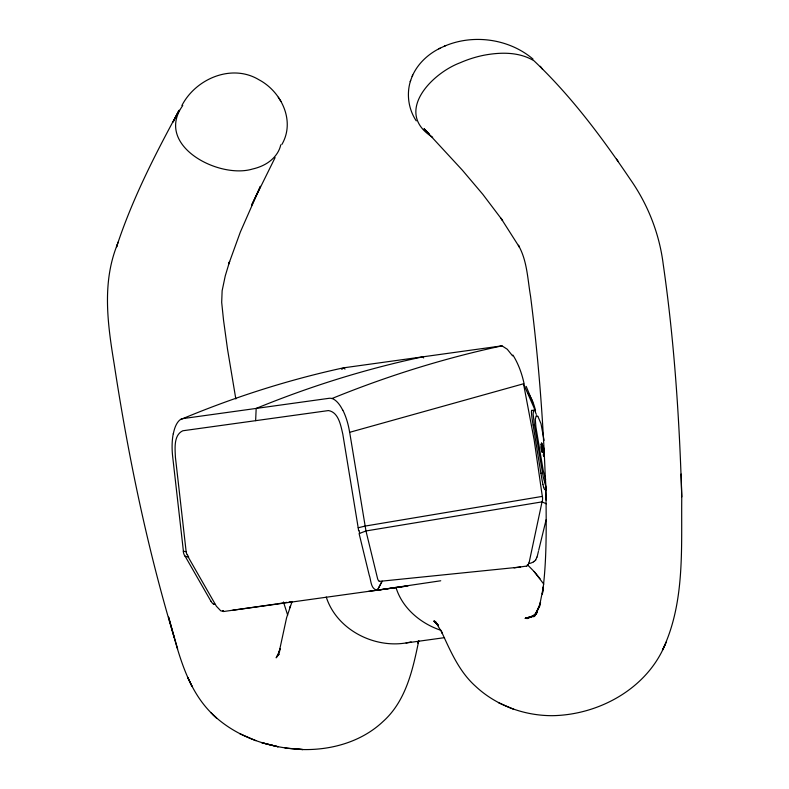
<?xml version="1.0" encoding="UTF-8"?>
<svg xmlns="http://www.w3.org/2000/svg" width="789" height="789" viewBox="0 0 789 789"><rect width="100%" height="100%" fill="white"/><g stroke="black" fill="none" stroke-linecap="round" stroke-linejoin="round"><path stroke-width="1.18" d="M544.015 455.884L544.006 455.697A4.754 1.036 79.7 0 0 544.183 452.639M543.384 454.72L543.562 454.247L543.601 455.292M543.236 447.245L541.471 443.487L541.293 447.245M543.424 455.075L543.463 454.326M255.636 420.665L256.178 408.416C309.988 386.354 365.8 368.917 422.707 356.855L423.634 357.94M541.441 448.073L541.422 448.586M541.067 444.641L541.116 444.138M541.254 447.353L541.274 448.468A4.862 1.055 79.7 0 0 541.402 449.306L541.491 449.819A8.137 1.765 79.7 0 1 541.56 450.253L541.737 450.47A8.896 1.933 79.7 0 0 541.826 450.992L542.171 451.752M529.488 560.861L542.033 501.883L546.313 503.796M529.419 561.166L528.916 563.099M410.655 80.419C406.256 93.773 408.406 109.207 416.267 120.885M538.69 550.298L546.116 519.754M538.414 551.432L537.053 557.172M418.762 640.707C412.815 669.605 406.079 700.967 383.01 721.55C361.717 741.66 331.735 750.171 302.907 749.55C270.893 748.268 238.199 737.873 214.312 715.919C186.549 690.405 178.275 651.901 168.58 617.106L177.643 649.041M280.756 144.841C279.178 152.287 274.049 158.55 267.806 162.702A92.283 55.378 33.6 0 1 252.47 169.043C218.76 179.231 154.052 145.432 182.772 105.529M543.976 452.156L543.897 449.592M292.108 601.494L286.585 617.777L279.188 651.921L280.184 648.588L277.876 655.146L279.631 651.517L276.15 657.829L278.852 654.347M289.583 608.023L290.125 606.287M118.143 242.105L116.466 247.174C132.108 199.311 155.147 154.299 179.192 110.194L173.126 121.989L178.225 111.89M117.295 244.62C101.781 283.113 107.728 324.703 114.237 364.39C128.331 456.683 147.336 548.286 174.28 637.719M544.341 452.511L544.351 451.436A4.912 1.065 79.7 0 0 544.203 450.499L544.183 450.43M418.634 640.786L417.805 643.094L418.555 641.062M666.527 641.753L662.444 650.126C685.207 602.717 681.144 548.039 681.765 496.892L681.745 496.34C679.418 418.762 674.319 341.085 663.214 264.226C659.357 233.544 647.838 204.292 630.066 179.034C601.682 136.98 570.851 95.686 533.956 60.763C518.945 51.689 500.295 52.113 483.608 55.299A92.283 72.036 -24.3 0 0 460.125 62.775C431.188 73.624 393.514 112.906 432.668 137.286M412.164 76.425C417.46 63.909 428.042 54.076 440.134 48.168M410.201 81.622L412.677 75.073M281.89 144.446C295.579 121.003 281.308 91.583 258.979 79.778C231.858 63.307 195.721 78.693 181.894 105.509M664.999 644.86C646.546 688.866 598.683 715.002 552.172 715.682C524.123 715.672 496.025 705.484 475.481 686.193C459.129 671.587 450.47 651.043 441.455 631.585L442.422 633.409L435.38 621.564L438.191 625.638L434.492 621.012L438.082 625.036L433.733 621.012L437.284 623.902M275.105 157.593L251.504 205.396L260.439 186.303L240.32 232.084L228.78 263.94L229.619 261.425L225.24 275.963L222.133 290.766L221.689 302.384L223.534 320.176L227.518 349.182L235.832 398.978M543.463 455.559L543.789 456.19M542.408 452.541L542.477 451.762A16.53 3.59 79.7 0 0 542.27 450.539L542.23 450.292M526.411 566.088L514.063 567.873M535.8 613.891L533.561 616.436L537.171 611.574L533.68 616.83L539.854 605.577L535.711 614.325L540.554 602.352L539.696 605.133L543.434 586.602L542.349 594.087C546.688 562.705 546.304 530.889 546.047 499.279L546.057 499.832C544.094 431.77 539.193 363.739 530.543 296.191C527.575 279 527.239 260.715 518.383 245.221L519.31 247.026L500.946 218.208L502.613 220.506L482.769 194.281L462.324 170.138L424.048 128.706L429.216 133.854M341.775 369.41L343.422 367.852L501.991 345.848L507.248 349.231L512.584 355.869M278.842 654.308L277.215 656.034L278.773 654.673M535.751 613.852L534.173 615.469L535.987 613.881M537.033 612.935L532.486 616.475L535.06 614.71M543.946 455.322L543.69 456.2M535.741 614.207L530.425 617.432L535.208 614.858L526.944 618.606L534.242 615.598L531.175 616.87M534.242 561.364L533.492 561.807M543.315 455.657L543.72 455.361A4.409 0.957 79.7 0 0 543.769 452.334M444.335 46.226C473.163 33.74 509.063 38.691 533.068 59.136M438.783 48.81L445.706 45.575M536.175 416L535.297 419.304L535.909 427.066L543.187 470.343L545.603 479.534M534.212 615.598L525.227 618.339L535.08 615.775M535.336 410.763L523.521 383.779L349.675 432.313L365.968 530.958L377.458 578.12A7.032 5.947 -61.9 0 0 379.124 581.286M525.227 618.339L534.745 615.844M411.118 641.881C377.29 650.383 337.031 630.924 326.232 596.987M358.482 529.794L358.423 529.32A5.937 1.47 79.8 0 0 358.186 527.792L365.09 526.085L542.319 496.389L534.153 439.877L523.521 383.779M543.789 455.145L543.897 454.967A4.034 0.878 79.7 0 0 544.025 452.551M501.991 345.848C443.891 358.295 386.906 376.106 331.903 398.553A30.722 13.995 82.1 0 0 329.319 398.277L183.028 418.584A30.722 13.995 82.1 0 0 180.612 419.541C233.149 397.459 287.719 379.963 343.422 367.852L345.01 369.074M531.924 410.379L534.764 410.576L536.303 414.363M534.429 424.798L542.536 472.927L540.879 473.262L533.147 425.054L534.429 424.798L533.117 414.067L533.611 410.043M543.789 487.641L544.025 488.312A10.553 1.41 82.1 0 0 544.785 489.555L546.382 489.229M546.452 489.821L544.785 489.555M440.735 580.773L377.467 590.162L382.201 581.099L520.553 567.015M542.033 501.883L365.968 530.958L359.103 533.591L369.222 575.132C371.146 579.945 370.445 589.294 377.379 590.172L382.132 581.108L379.963 581.325A2.318 1.963 -61.9 0 1 379.282 581.099M286.92 602.332L277.136 603.881M289.09 601.977L291.259 601.632M276.051 604.049L223.672 611.505L220.752 610.814L216.403 606.248L188.354 557.281L185.04 556.058L210.939 601.228M232.647 610.262L405.931 586.158M406.069 642.986L444.532 637.65M368.463 591.415L407.992 585.951M215.052 604.295L214.5 604.285A2.318 1.963 46.1 0 1 213.72 604.068M542.309 452.541L541.737 451.229A4.024 0.878 79.7 0 1 541.609 450.549M296.062 748.968L302.907 749.55L284.977 748.002M187.032 554.588L186.49 553.178A5.957 3.817 79.2 0 1 186.145 551.659L183.423 551.294L172.702 456.87A41.334 18.828 82.1 0 1 173.255 433.654M536.342 415.99L537.674 416.227M441.14 630.391C420.823 623.675 402.232 608.299 395.94 587.322M513.738 709.341L498.411 702.654M239.698 733.652L255.843 740.664M537.861 416.296L541.017 423.752L544.065 440.42M424.226 129.652L426.849 131.615M527.318 564.618L534.173 571.601L543.799 584.136M213.04 714.696L216.64 718.138L210.781 712.516M541.619 447.284L541.649 443.576L543.079 447.432M534.173 571.601L540.051 578.672M540.357 66.276L542.625 69.383M616.534 159.112L618.28 161.538M278.28 97.254L280.963 101.426M543.651 456.072L543.621 455.647M543.907 451.752L543.976 451.387A5.069 1.105 79.7 0 0 543.858 450.657L543.799 450.361M530.159 396.749L531.066 398.465M541.649 447.324L541.826 448.024A4.99 1.085 79.7 0 1 542.013 449.01L542.29 451.466M543.503 447.521L543.7 448.014M543.552 448.211L543.739 448.734M546.333 488.332L543.315 477.217A19.557 2.535 80 0 1 542.536 472.927M526.194 386.383L532.743 402.252M283.448 601.968L287.679 615.154M543.759 448.191L543.858 448.635A6.026 1.312 79.7 0 1 544.065 449.74L544.094 449.908A6.766 1.47 79.7 0 0 544.163 450.292L544.173 450.361M543.414 447.383L541.57 442.777L541.185 447.185M543.276 448.221L543.789 451.15M358.186 527.742L342.791 434.049C340.779 425.636 338.659 412.233 328.451 410.566L182.801 430.774C173.452 435.153 175.059 448.616 175.414 457.235L186.145 551.659M543.769 448.852L543.789 448.961A10.799 2.347 79.7 0 1 543.868 449.414M543.187 449.848L543.049 449.109A7.545 1.637 79.7 0 1 542.881 448.063M541.964 449.562L541.885 449.109A19.745 4.29 79.7 0 1 541.787 448.497L541.727 448.122M543.226 450.105L543.443 451.347A17.131 3.728 79.7 0 0 543.513 451.722M542.053 450.095L542.221 451.052M541.688 450.164L541.441 448.704M543.749 450.036L543.67 449.602A5.661 1.233 79.7 0 0 543.522 448.803M543.532 450.499L543.473 450.134A11.855 2.574 79.7 0 0 543.374 449.572M358.581 530.731L358.492 529.961M542.319 496.389L542.388 497.1M681.124 474.061L681.765 496.892M545.455 478.262L546.057 499.832M512.899 355.05A51.334 25.573 78.8 0 1 524.074 383.632M531.194 398.248A28.779 14.034 78.4 0 1 535.524 410.714M528.285 393.455A19.725 9.231 77.9 0 1 530.238 396.581M542.507 497.09A11.648 9.33 88.3 0 1 542.161 501.932M528.729 563.08A4.714 4.024 -64.9 0 1 526.381 566.502M533.512 561.857A14.971 12.93 -68.7 0 1 529.764 563.385M534.202 561.275A6.568 5.858 -73.4 0 0 535.376 560.387A3.925 3.6 -80.9 0 0 535.79 559.993M536.806 557.123A8.176 6.598 -70.1 0 1 535.642 559.874M213.612 604.246A7.032 5.947 46.1 0 1 211.008 601.198M184.932 556.146A9.192 7.712 78.4 0 1 183.304 551.294M188.66 557.133A24.114 22.102 39.8 0 1 187.338 554.489M359.636 533.305A24.124 17.674 -76.6 0 1 359.173 530.563M173.353 433.763A34.203 15.583 82.1 0 1 180.582 419.413M331.893 398.425A34.203 15.583 82.1 0 1 342.761 410.26M342.82 410.122A41.334 18.828 82.1 0 1 349.635 432.323M543.759 451.772A14.715 3.195 79.7 0 1 543.601 450.884M543.335 449.385A6.134 1.331 79.7 0 1 543.088 447.797M542.921 484.199A18.265 2.14 81.6 0 1 540.988 473.311M543.779 487.543A13.699 1.775 81.8 0 1 542.921 484.367M533.137 425.054A17.506 1.894 79.4 0 1 531.579 414.215A11.421 1.322 78.7 0 1 531.904 410.27M546.333 488.529A11.332 1.529 82.3 0 1 545.81 490.117M272.264 745.299L261.761 742.676L278.182 746.798L272.264 745.299M223.672 611.505L222.814 610.578L223.573 611.514M191.993 686.302L187.713 677.426L191.993 686.302"/></g></svg>
